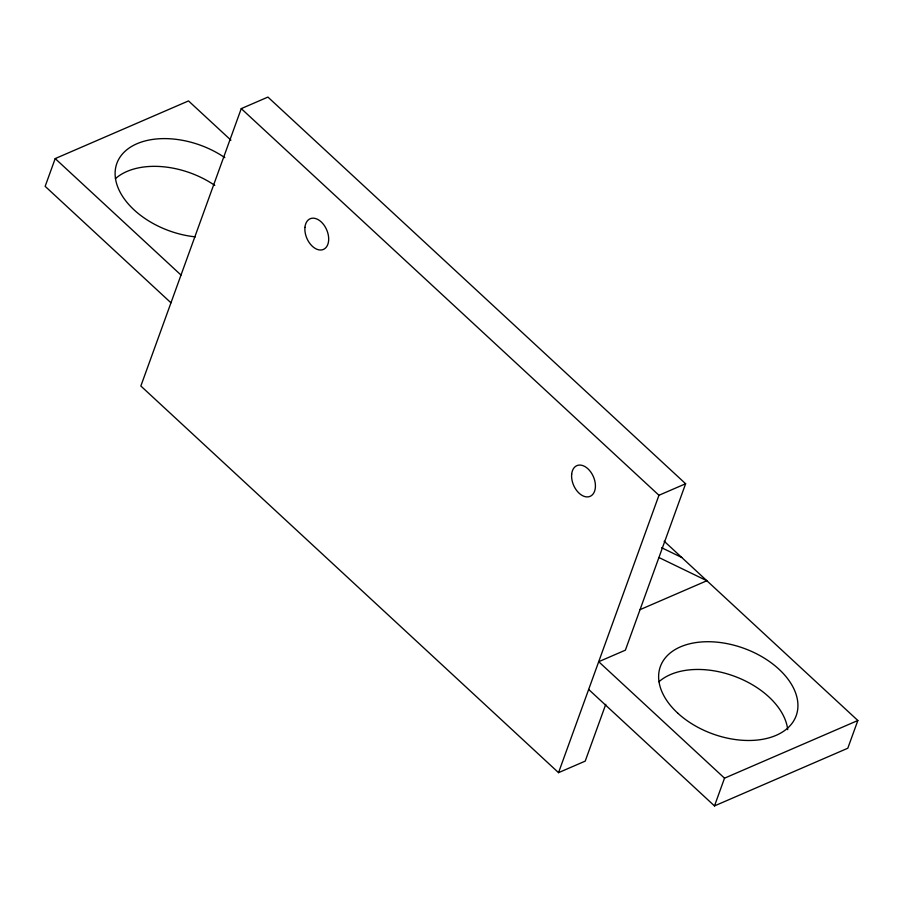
<?xml version="1.0" encoding="UTF-8"?>
<svg xmlns="http://www.w3.org/2000/svg" width="903" height="903" viewBox="0 0 903 903"><rect width="100%" height="100%" fill="white"/><g stroke="black" fill="none" stroke-linecap="round" stroke-linejoin="round"><path stroke-width="1.35" d="M230.92 140.168L188.513 100.922L55.196 158.589L45.15 186.334L170.96 302.798M664.156 541.202L857.85 720.504L724.522 778.172L598.712 661.707L625.373 650.171L685.625 483.748L267.92 97.084L241.259 108.62L140.845 386.01L558.539 772.663L585.212 761.127L605.766 704.329M558.539 772.663L658.953 495.273L685.625 483.748M588.666 689.452L714.487 805.916L724.522 778.172M857.85 720.504L847.804 748.237L714.487 805.916M640.046 609.649L706.868 580.742L659.19 557.648M661.639 547.726L681.709 557.456M241.259 108.62L658.953 495.273M55.196 158.589L181.006 275.054M115.426 178.647A72.229 45.556 19.9 0 1 214.779 185.386M658.942 681.765A72.229 45.556 19.9 0 1 734.692 676.358A72.229 45.556 19.9 0 1 787.698 729.669M195.341 236.857A72.229 45.556 19.9 0 1 116.938 163.161A72.229 45.556 19.9 0 1 224.824 157.653M677.611 713.02A72.229 45.556 19.9 0 0 795.012 718.472A72.229 45.556 19.9 0 0 712.207 641.819A72.229 45.556 19.9 0 0 677.611 713.02M304.943 227.342A16.728 10.791 66.6 0 0 321.479 249.962A16.728 10.791 66.6 0 0 323.906 224.949A16.728 10.791 66.6 0 0 304.943 227.342M571.667 474.244A16.728 10.791 66.6 0 0 588.214 496.864A16.728 10.791 66.6 0 0 590.641 471.851A16.728 10.791 66.6 0 0 571.667 474.244"/></g></svg>
